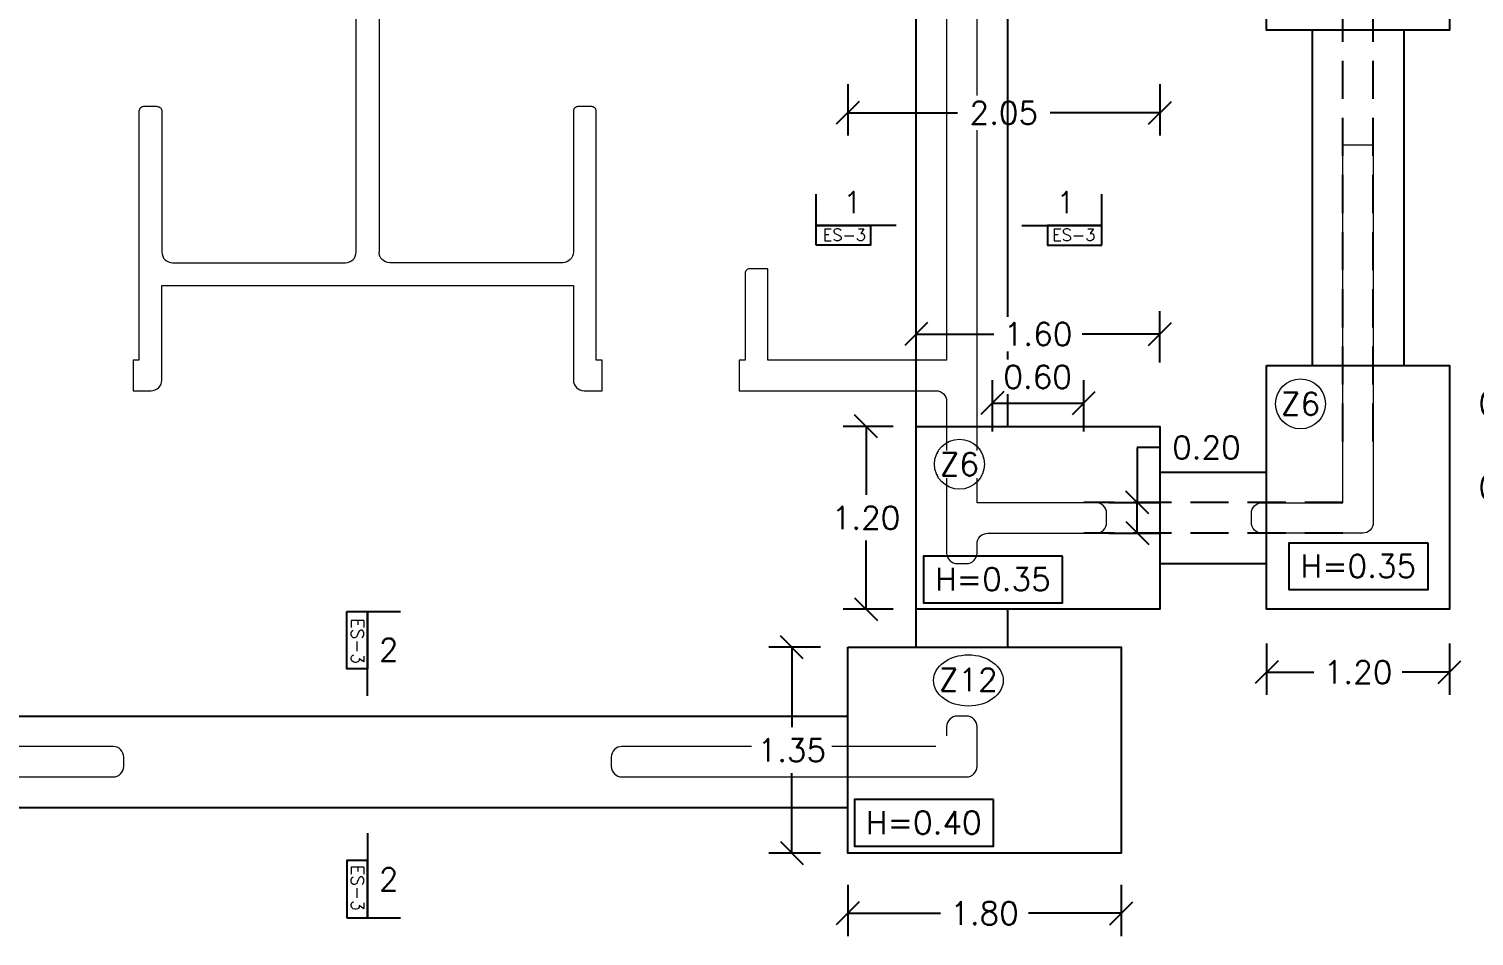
# Model space of a CAD drawing. Header units: metres. Extents: x -25 to 234, y -27 to 52.
# Drawn here: x 94.73 to 104.21, y -23.04 to -17.09 of the extents above; entities that cross this region are included whole.
import ezdxf

# ---------------------------------------------------------------- set-up
doc = ezdxf.new("R2010")
doc.units = ezdxf.units.M
doc.header["$LTSCALE"] = 0.1
doc.header["$MEASUREMENT"] = 0
doc.header["$PDMODE"] = 66
doc.linetypes.add('CONTINUA', pattern=[0])
doc.linetypes.add('HIDDEN', pattern=[0.375, 0.25, -0.125])
doc.layers.add('0-S-GRID-IDEN', color=1, linetype='Continuous', lineweight=9)
doc.layers.add('A-WALL', color=7, linetype='Continuous', lineweight=5)
for name, color, linetype in [('DIMENSIONES', 7, 'Continuous'), ('DIMTEXTO', 4, 'Continuous'), ('HATCH', 8, 'Continuous'), ('TEXTOS', 4, 'Continuous'), ('VIGAS', 1, 'HIDDEN'), ('ZAPATAS', 6, 'Continuous')]:
    doc.layers.add(name, color=color, linetype=linetype)
doc.styles.add('SMPLEX', font='simplex.shx')
doc.dimstyles.new('DIM-75', dxfattribs={"dimscale": 0.75, "dimtxt": 0.2, "dimasz": 0.2, "dimexe": 0.2, "dimexo": 0.2, "dimgap": 0.1, "dimtad": 0, "dimtih": 1, "dimtoh": 1, "dimzin": 0, "dimdsep": 46, "dimtxsty": 'SMPLEX', "dimblk1": 'OBLIQUE', "dimblk2": 'OBLIQUE', "dimsah": 1, "dimcen": 0.2, "dimclrd": 4, "dimclre": 4, "dimclrt": 4, "dimadec": 0, "dimazin": 0, "dimtfac": 1, "dimtmove": 1, "dimatfit": 3, "dimldrblk": 'OPEN30', "dimfxl": 0.25, "dimfxlon": 1, "dimtfill": 1, "dimtolj": 1, "dimtzin": 0, "dimarcsym": 0})

# ---------------------------------------------------------------- blocks, each defined once
blk = doc.blocks.new('A$C2bbc346b')
at = {"layer": 'A-WALL', "color": 8}
for points in [[(7.8, -13.8591), (7.8, -17.254), (6.6271, -17.254), (6.6271, -16.654), (6.5071, -16.654, 0.414214), (6.4771, -16.684), (6.4771, -17.254), (6.4389, -17.254), (6.4389, -17.454), (7.73, -17.454, -0.414214), (7.8, -17.524), (7.8, -18.5191, 0.414214), (7.87, -18.5891), (7.93, -18.5891, 0.414214), (8, -18.5191), (8, -18.4591, -0.414214), (8.07, -18.3891), (8.78, -18.3891, 0.414214), (8.85, -18.3191), (8.85, -18.2591, 0.414214), (8.78, -18.1891), (8, -18.1891), (8, -14.1891)], [(2.62, -15.5891, -0.414214), (2.65, -15.6191), (2.65, -16.5441, 0.414214), (2.72, -16.6141), (3.855, -16.6141, 0.414214), (3.925, -16.5441), (3.925, -13.8591, 0.414214), (3.855, -13.7891)], [(7.73, -13.7891), (5.5707, -13.7891, 0.414214), (5.5007, -13.8591), (5.5007, -14.7591, -0.414214), (5.4707, -14.7891), (5.3807, -14.7891, -0.414214), (5.3507, -14.7591), (5.3507, -13.8591, 0.414214), (5.2807, -13.7891), (4.145, -13.7891, 0.414214), (4.075, -13.8591), (4.075, -16.5441)], [(2.62, -15.5891), (2.53, -15.5891, 0.414214), (2.5, -15.6191), (2.5, -17.254), (2.4618, -17.254), (2.4618, -17.454), (2.58, -17.454, 0.414214), (2.65, -17.384), (2.65, -16.7641)], [(2.65, -16.7641), (5.3507, -16.7641), (5.3507, -17.384, 0.414214), (5.4207, -17.454), (5.5389, -17.454), (5.5389, -17.254), (5.5007, -17.254), (5.5007, -15.6191, 0.414214), (5.4707, -15.5891), (5.3807, -15.5891, 0.414214), (5.3507, -15.6191), (5.3507, -16.5441, -0.414214), (5.2807, -16.6141), (4.145, -16.6141, -0.414214), (4.075, -16.5441)], [(10.2, -18.1891), (10.4, -18.1891), (10.4, -15.8391), (10.6, -15.8391), (10.6, -18.3191, -0.414214), (10.53, -18.3891), (9.87, -18.3891, -0.414214), (9.8, -18.3191), (9.8, -18.2591, -0.414214), (9.87, -18.1891), (10.4, -18.1891), (10.4, -16.5555)], [(7.73, -19.7891), (5.6695, -19.7891, 0.414214), (5.5995, -19.8591), (5.5995, -19.9191, 0.414214), (5.6695, -19.9891), (7.93, -19.9891, 0.414214), (8, -19.9191), (8, -19.6591, 0.414214), (7.93, -19.5891), (7.87, -19.5891, 0.414214), (7.8, -19.6591), (7.8, -19.7191)], [(0.07, -19.9891), (2.33, -19.9891, 0.414213), (2.4, -19.9191), (2.4, -19.8591, 0.414214), (2.33, -19.7891), (1.2486, -19.7891)]]:
    blk.add_lwpolyline(points, format="xyb", dxfattribs=at)
blk = doc.blocks.new('_Oblique')
at = {"color": 0, "linetype": 'ByBlock', "lineweight": -2}
blk.add_line((-0.5, -0.5), (0.5, 0.5), dxfattribs=at)
blk = doc.blocks.new('*D413')
at = {"layer": 'Defpoints', "color": 0, "linetype": 'CONTINUA', "transparency": 16777216}
for p in [(102.8491, -20.895), (104.0491, -20.895), (104.0491, -21.3077)]:
    blk.add_point(p, dxfattribs=at)
at = {"layer": 'DIMENSIONES', "color": 4, "linetype": 'CONTINUA', "lineweight": -2, "transparency": 16777216}
for p, q in [((102.8491, -21.1202), (102.8491, -21.4577)), ((104.0491, -21.1202), (104.0491, -21.4577)), ((102.8491, -21.3077), (103.1598, -21.3077)), ((104.0491, -21.3077), (103.7384, -21.3077))]:
    blk.add_line(p, q, dxfattribs=at)
at = {"layer": 'DIMENSIONES', "color": 4, "linetype": 'CONTINUA', "lineweight": -2, "transparency": 16777216, "xscale": 0.15, "yscale": 0.15, "zscale": 0.15, "rotation": 180}
blk.add_blockref('_Oblique', (102.8491, -21.3077), dxfattribs=at)
at = {"layer": 'DIMENSIONES', "color": 4, "linetype": 'CONTINUA', "lineweight": -2, "transparency": 16777216, "xscale": 0.15, "yscale": 0.15, "zscale": 0.15}
blk.add_blockref('_Oblique', (104.0491, -21.3077), dxfattribs=at)
at = {"layer": 'DIMENSIONES', "color": 4, "linetype": 'CONTINUA', "transparency": 16777216, "insert": (103.4491, -21.3077), "char_height": 0.15, "attachment_point": 5, "style": 'SMPLEX', "bg_fill": 3, "box_fill_scale": 1.25, "bg_fill_color": 256, "bg_fill_true_color": 13158600, "bg_fill_transparency": 0}
blk.add_mtext('\\A1;1.20', dxfattribs=at)
blk = doc.blocks.new('_Open30')
at = {"layer": 'DIMTEXTO', "color": 0, "lineweight": -2}
for p, q in [((-1, 0.268), (0, 0)), ((0, 0), (-1, -0.268)), ((0, 0), (-1, 0))]:
    blk.add_line(p, q, dxfattribs=at)
blk = doc.blocks.new('*D414')
at = {"layer": 'Defpoints', "color": 0, "linetype": 'CONTINUA', "transparency": 16777216}
for p in [(104.0491, -19.295), (105.0224, -19.295), (104.0491, -20.895)]:
    blk.add_point(p, dxfattribs=at)
at = {"layer": 'DIMENSIONES', "color": 4, "linetype": 'CONTINUA', "lineweight": -2, "transparency": 16777216}
for p, q in [((104.8349, -19.295), (105.1724, -19.295)), ((105.0224, -19.295), (105.0224, -19.945)), ((105.0224, -20.895), (105.0224, -20.245)), ((104.8349, -20.895), (105.1724, -20.895))]:
    blk.add_line(p, q, dxfattribs=at)
at = {"layer": 'DIMENSIONES', "color": 4, "linetype": 'CONTINUA', "lineweight": -2, "transparency": 16777216, "xscale": 0.15, "yscale": 0.15, "zscale": 0.15}
for p, rotation in [((105.0224, -19.295), 90), ((105.0224, -20.895), 270)]:
    blk.add_blockref('_Oblique', p, dxfattribs=dict(at, rotation=rotation))
at = {"layer": 'DIMENSIONES', "color": 4, "linetype": 'CONTINUA', "transparency": 16777216, "insert": (105.0224, -20.095), "char_height": 0.15, "attachment_point": 5, "style": 'SMPLEX', "bg_fill": 3, "box_fill_scale": 1.25, "bg_fill_color": 256, "bg_fill_true_color": 13158600, "bg_fill_transparency": 0}
blk.add_mtext('\\A1;1.60', dxfattribs=at)
blk = doc.blocks.new('*D508')
at = {"layer": 'Defpoints', "color": 0, "linetype": 'CONTINUA', "transparency": 16777216}
for p in [(101.6491, -19.5419), (101.0491, -20.396), (101.6491, -20.396)]:
    blk.add_point(p, dxfattribs=at)
at = {"layer": 'DIMENSIONES', "color": 4, "linetype": 'CONTINUA', "lineweight": -2, "transparency": 16777216}
for p, q in [((101.0491, -19.7294), (101.0491, -19.3919)), ((101.6491, -19.7294), (101.6491, -19.3919)), ((101.0491, -19.5419), (101.6491, -19.5419))]:
    blk.add_line(p, q, dxfattribs=at)
at = {"layer": 'DIMENSIONES', "color": 4, "linetype": 'CONTINUA', "transparency": 16777216, "insert": (101.3463, -19.3704), "char_height": 0.15, "attachment_point": 5, "style": 'SMPLEX', "bg_fill": 3, "box_fill_scale": 1.25, "bg_fill_color": 256, "bg_fill_true_color": 13158600, "bg_fill_transparency": 0}
blk.add_mtext('\\A1;0.60', dxfattribs=at)
at = {"layer": 'DIMENSIONES', "color": 4, "linetype": 'CONTINUA', "lineweight": -2, "transparency": 16777216, "xscale": 0.15, "yscale": 0.15, "zscale": 0.15, "rotation": 180}
blk.add_blockref('_Oblique', (101.0491, -19.5419), dxfattribs=at)
at = {"layer": 'DIMENSIONES', "color": 4, "linetype": 'CONTINUA', "lineweight": -2, "transparency": 16777216, "xscale": 0.15, "yscale": 0.15, "zscale": 0.15}
blk.add_blockref('_Oblique', (101.6491, -19.5419), dxfattribs=at)
blk = doc.blocks.new('*D509')
at = {"layer": 'Defpoints', "color": 0, "linetype": 'CONTINUA', "transparency": 16777216}
for p in [(101.6491, -20.195), (102.0001, -20.195), (101.0491, -20.395)]:
    blk.add_point(p, dxfattribs=at)
at = {"layer": 'DIMENSIONES', "color": 4, "linetype": 'CONTINUA', "lineweight": -2, "transparency": 16777216}
for p, q in [((102.1501, -19.8338), (102.0001, -19.8338)), ((102.0001, -19.8338), (102.0001, -20.195)), ((101.8126, -20.195), (102.1501, -20.195)), ((102.0001, -20.395), (102.0001, -20.195)), ((101.8126, -20.395), (102.1501, -20.395))]:
    blk.add_line(p, q, dxfattribs=at)
at = {"layer": 'DIMENSIONES', "color": 4, "linetype": 'CONTINUA', "lineweight": -2, "transparency": 16777216, "xscale": 0.15, "yscale": 0.15, "zscale": 0.15}
for p, rotation in [((102.0001, -20.195), 90), ((102.0001, -20.395), 270)]:
    blk.add_blockref('_Oblique', p, dxfattribs=dict(at, rotation=rotation))
at = {"layer": 'DIMENSIONES', "color": 4, "linetype": 'CONTINUA', "transparency": 16777216, "insert": (102.4537, -19.8338), "char_height": 0.15, "attachment_point": 5, "style": 'SMPLEX', "bg_fill": 3, "box_fill_scale": 1.25, "bg_fill_color": 256, "bg_fill_true_color": 13158600, "bg_fill_transparency": 0}
blk.add_mtext('\\A1;0.20', dxfattribs=at)
blk = doc.blocks.new('*D510')
at = {"layer": 'Defpoints', "color": 0, "linetype": 'CONTINUA', "transparency": 16777216}
for p in [(102.1491, -19.0891), (100.5491, -20.895), (102.1491, -20.895)]:
    blk.add_point(p, dxfattribs=at)
at = {"layer": 'DIMENSIONES', "color": 4, "linetype": 'CONTINUA', "lineweight": -2, "transparency": 16777216}
for p, q in [((100.5491, -19.2766), (100.5491, -18.9391)), ((102.1491, -19.2766), (102.1491, -18.9391)), ((100.5491, -19.0891), (101.0598, -19.0891)), ((102.1491, -19.0891), (101.6384, -19.0891))]:
    blk.add_line(p, q, dxfattribs=at)
at = {"layer": 'DIMENSIONES', "color": 4, "linetype": 'CONTINUA', "lineweight": -2, "transparency": 16777216, "xscale": 0.15, "yscale": 0.15, "zscale": 0.15, "rotation": 180}
blk.add_blockref('_Oblique', (100.5491, -19.0891), dxfattribs=at)
at = {"layer": 'DIMENSIONES', "color": 4, "linetype": 'CONTINUA', "lineweight": -2, "transparency": 16777216, "xscale": 0.15, "yscale": 0.15, "zscale": 0.15}
blk.add_blockref('_Oblique', (102.1491, -19.0891), dxfattribs=at)
at = {"layer": 'DIMENSIONES', "color": 4, "linetype": 'CONTINUA', "transparency": 16777216, "insert": (101.3491, -19.0891), "char_height": 0.15, "attachment_point": 5, "style": 'SMPLEX', "bg_fill": 3, "box_fill_scale": 1.25, "bg_fill_color": 256, "bg_fill_true_color": 13158600, "bg_fill_transparency": 0}
blk.add_mtext('\\A1;1.60', dxfattribs=at)
blk = doc.blocks.new('*D511')
at = {"layer": 'Defpoints', "color": 0, "linetype": 'CONTINUA', "transparency": 16777216}
for p in [(100.22, -19.695), (100.5491, -19.695), (100.5491, -20.895)]:
    blk.add_point(p, dxfattribs=at)
at = {"layer": 'DIMENSIONES', "color": 4, "linetype": 'CONTINUA', "lineweight": -2, "transparency": 16777216}
for p, q in [((100.3991, -19.695), (100.07, -19.695)), ((100.22, -19.695), (100.22, -20.145)), ((100.22, -20.895), (100.22, -20.445)), ((100.3991, -20.895), (100.07, -20.895))]:
    blk.add_line(p, q, dxfattribs=at)
at = {"layer": 'DIMENSIONES', "color": 4, "linetype": 'CONTINUA', "lineweight": -2, "transparency": 16777216, "xscale": 0.15, "yscale": 0.15, "zscale": 0.15}
for p, rotation in [((100.22, -19.695), 90), ((100.22, -20.895), 270)]:
    blk.add_blockref('_Oblique', p, dxfattribs=dict(at, rotation=rotation))
at = {"layer": 'DIMENSIONES', "color": 4, "linetype": 'CONTINUA', "transparency": 16777216, "insert": (100.22, -20.295), "char_height": 0.15, "attachment_point": 5, "style": 'SMPLEX', "bg_fill": 3, "box_fill_scale": 1.25, "bg_fill_color": 256, "bg_fill_true_color": 13158600, "bg_fill_transparency": 0}
blk.add_mtext('\\A1;1.20', dxfattribs=at)
blk = doc.blocks.new('*D513')
at = {"layer": 'Defpoints', "color": 0, "linetype": 'CONTINUA', "transparency": 16777216}
for p in [(100.0997, -16.695), (102.1491, -16.695), (102.1491, -17.6366)]:
    blk.add_point(p, dxfattribs=at)
at = {"layer": 'DIMENSIONES', "color": 4, "linetype": 'CONTINUA', "lineweight": -2, "transparency": 16777216}
for p, q in [((100.0997, -17.4491), (100.0997, -17.7866)), ((102.1491, -17.4491), (102.1491, -17.7866)), ((100.0997, -17.6366), (100.8208, -17.6366)), ((102.1491, -17.6366), (101.428, -17.6366))]:
    blk.add_line(p, q, dxfattribs=at)
at = {"layer": 'DIMENSIONES', "color": 4, "linetype": 'CONTINUA', "lineweight": -2, "transparency": 16777216, "xscale": 0.15, "yscale": 0.15, "zscale": 0.15, "rotation": 180}
blk.add_blockref('_Oblique', (100.0997, -17.6366), dxfattribs=at)
at = {"layer": 'DIMENSIONES', "color": 4, "linetype": 'CONTINUA', "lineweight": -2, "transparency": 16777216, "xscale": 0.15, "yscale": 0.15, "zscale": 0.15}
blk.add_blockref('_Oblique', (102.1491, -17.6366), dxfattribs=at)
at = {"layer": 'DIMENSIONES', "color": 4, "linetype": 'CONTINUA', "transparency": 16777216, "insert": (101.1244, -17.6366), "char_height": 0.15, "attachment_point": 5, "style": 'SMPLEX', "bg_fill": 3, "box_fill_scale": 1.25, "bg_fill_color": 256, "bg_fill_true_color": 13158600, "bg_fill_transparency": 0}
blk.add_mtext('\\A1;2.05', dxfattribs=at)
blk = doc.blocks.new('*D515')
at = {"layer": 'Defpoints', "color": 0, "linetype": 'CONTINUA', "transparency": 16777216}
for p in [(99.7332, -21.145), (100.0997, -21.145), (100.0997, -22.495)]:
    blk.add_point(p, dxfattribs=at)
at = {"layer": 'DIMENSIONES', "color": 4, "linetype": 'CONTINUA', "lineweight": -2, "transparency": 16777216}
for p, q in [((99.9207, -21.145), (99.5832, -21.145)), ((99.7332, -21.145), (99.7332, -21.67)), ((99.7332, -22.495), (99.7332, -21.97)), ((99.9207, -22.495), (99.5832, -22.495))]:
    blk.add_line(p, q, dxfattribs=at)
at = {"layer": 'DIMENSIONES', "color": 4, "linetype": 'CONTINUA', "lineweight": -2, "transparency": 16777216, "xscale": 0.15, "yscale": 0.15, "zscale": 0.15}
for p, rotation in [((99.7332, -21.145), 90), ((99.7332, -22.495), 270)]:
    blk.add_blockref('_Oblique', p, dxfattribs=dict(at, rotation=rotation))
at = {"layer": 'DIMENSIONES', "color": 4, "linetype": 'CONTINUA', "transparency": 16777216, "insert": (99.7332, -21.82), "char_height": 0.15, "attachment_point": 5, "style": 'SMPLEX', "bg_fill": 3, "box_fill_scale": 1.25, "bg_fill_color": 256, "bg_fill_true_color": 13158600, "bg_fill_transparency": 0}
blk.add_mtext('\\A1;1.35', dxfattribs=at)
blk = doc.blocks.new('*D516')
at = {"layer": 'Defpoints', "color": 0, "linetype": 'CONTINUA', "transparency": 16777216}
for p in [(100.0997, -22.495), (101.8952, -22.495), (101.8952, -22.8904)]:
    blk.add_point(p, dxfattribs=at)
at = {"layer": 'DIMENSIONES', "color": 4, "linetype": 'CONTINUA', "lineweight": -2, "transparency": 16777216}
for p, q in [((100.0997, -22.7029), (100.0997, -23.0404)), ((101.8952, -22.7029), (101.8952, -23.0404)), ((100.0997, -22.8904), (100.7082, -22.8904)), ((101.8952, -22.8904), (101.2867, -22.8904))]:
    blk.add_line(p, q, dxfattribs=at)
at = {"layer": 'DIMENSIONES', "color": 4, "linetype": 'CONTINUA', "lineweight": -2, "transparency": 16777216, "xscale": 0.15, "yscale": 0.15, "zscale": 0.15, "rotation": 180}
blk.add_blockref('_Oblique', (100.0997, -22.8904), dxfattribs=at)
at = {"layer": 'DIMENSIONES', "color": 4, "linetype": 'CONTINUA', "lineweight": -2, "transparency": 16777216, "xscale": 0.15, "yscale": 0.15, "zscale": 0.15}
blk.add_blockref('_Oblique', (101.8952, -22.8904), dxfattribs=at)
at = {"layer": 'DIMENSIONES', "color": 4, "linetype": 'CONTINUA', "transparency": 16777216, "insert": (100.9975, -22.8904), "char_height": 0.15, "attachment_point": 5, "style": 'SMPLEX', "bg_fill": 3, "box_fill_scale": 1.25, "bg_fill_color": 256, "bg_fill_true_color": 13158600, "bg_fill_transparency": 0}
blk.add_mtext('\\A1;1.80', dxfattribs=at)
blk = doc.blocks.new('*D560')
at = {"layer": 'Defpoints', "color": 0, "linetype": 'CONTINUA', "transparency": 16777216}
for p in [(103.5491, -19.795), (104.4647, -19.795), (103.5491, -20.395)]:
    blk.add_point(p, dxfattribs=at)
at = {"layer": 'DIMENSIONES', "color": 4, "linetype": 'CONTINUA', "lineweight": -2, "transparency": 16777216}
for p, q in [((104.2772, -19.795), (104.6147, -19.795)), ((104.4647, -19.795), (104.4647, -19.945)), ((104.4647, -20.395), (104.4647, -20.245)), ((104.2772, -20.395), (104.6147, -20.395))]:
    blk.add_line(p, q, dxfattribs=at)
at = {"layer": 'DIMENSIONES', "color": 4, "linetype": 'CONTINUA', "lineweight": -2, "transparency": 16777216, "xscale": 0.15, "yscale": 0.15, "zscale": 0.15}
for p, rotation in [((104.4647, -19.795), 90), ((104.4647, -20.395), 270)]:
    blk.add_blockref('_Oblique', p, dxfattribs=dict(at, rotation=rotation))
at = {"layer": 'DIMENSIONES', "color": 4, "linetype": 'CONTINUA', "transparency": 16777216, "insert": (104.4647, -20.095), "char_height": 0.15, "attachment_point": 5, "style": 'SMPLEX', "bg_fill": 3, "box_fill_scale": 1.25, "bg_fill_color": 256, "bg_fill_true_color": 13158600, "bg_fill_transparency": 0}
blk.add_mtext('\\A1;0.60', dxfattribs=at)
blk = doc.blocks.new('*D561')
at = {"layer": 'Defpoints', "color": 0, "linetype": 'CONTINUA', "transparency": 16777216}
for p in [(103.5491, -19.295), (104.4647, -19.295), (103.5491, -19.795)]:
    blk.add_point(p, dxfattribs=at)
at = {"layer": 'DIMENSIONES', "color": 4, "linetype": 'CONTINUA', "lineweight": -2, "transparency": 16777216}
for p, q in [((104.2772, -19.295), (104.6147, -19.295)), ((104.4647, -19.295), (104.4647, -19.395)), ((104.4647, -19.795), (104.4647, -19.695)), ((104.2772, -19.795), (104.6147, -19.795))]:
    blk.add_line(p, q, dxfattribs=at)
at = {"layer": 'DIMENSIONES', "color": 4, "linetype": 'CONTINUA', "lineweight": -2, "transparency": 16777216, "xscale": 0.15, "yscale": 0.15, "zscale": 0.15}
for p, rotation in [((104.4647, -19.295), 90), ((104.4647, -19.795), 270)]:
    blk.add_blockref('_Oblique', p, dxfattribs=dict(at, rotation=rotation))
at = {"layer": 'DIMENSIONES', "color": 4, "linetype": 'CONTINUA', "transparency": 16777216, "insert": (104.4647, -19.545), "char_height": 0.15, "attachment_point": 5, "style": 'SMPLEX', "bg_fill": 3, "box_fill_scale": 1.25, "bg_fill_color": 256, "bg_fill_true_color": 13158600, "bg_fill_transparency": 0}
blk.add_mtext('\\A1;0.50', dxfattribs=at)

msp = doc.modelspace()

# ---------------------------------------------------------------- linework, layer by layer
at = {"layer": 'DIMTEXTO', "color": 4}
for points in [[(103.9081, -20.4606), (102.9957, -20.4606), (102.9957, -20.7662), (103.9081, -20.7662)], [(101.5096, -20.5471), (100.5972, -20.5471), (100.5972, -20.8527), (101.5096, -20.8527)]]:
    msp.add_lwpolyline(points, close=True, dxfattribs=at)
at = {"layer": 'TEXTOS', "color": 6, "linetype": 'Continuous', "ltscale": 0.01}
for p, q in [((99.8926, -18.5056), (99.8926, -18.1709)), ((101.7681, -18.5056), (101.7681, -18.1709)), ((96.812, -20.9093), (97.1655, -20.9093)), ((96.812, -22.9198), (97.1655, -22.9198))]:
    msp.add_line(p, q, dxfattribs=at)
at = {"layer": 'TEXTOS', "color": 5, "linetype": 'Continuous', "ltscale": 0.01}
for p, q in [((100.4173, -18.3768), (99.8926, -18.3768)), ((101.2434, -18.3768), (101.7681, -18.3768)), ((96.9481, -21.4635), (96.9481, -20.9093)), ((96.9481, -22.3656), (96.9481, -22.9198))]:
    msp.add_line(p, q, dxfattribs=at)
at = {"layer": 'TEXTOS', "color": 8, "linetype": 'Continuous', "ltscale": 0.01}
for points in [[(99.8926, -18.5056), (99.8926, -18.3768), (100.2486, -18.3768), (100.2486, -18.5056)], [(101.7681, -18.5056), (101.7681, -18.3768), (101.4121, -18.3768), (101.4121, -18.5056)], [(96.812, -20.9093), (96.9481, -20.9093), (96.9481, -21.2853), (96.812, -21.2853)], [(96.812, -22.9198), (96.9481, -22.9198), (96.9481, -22.5438), (96.812, -22.5438)]]:
    msp.add_lwpolyline(points, close=True, dxfattribs=at)
at = {"layer": 'VIGAS', "ltscale": 10}
for p, q in [((103.3491, -19.795), (103.3491, -16.595)), ((103.5491, -19.795), (103.5491, -16.595)), ((103.3491, -20.195), (101.6491, -20.195)), ((103.3491, -20.395), (101.6491, -20.395))]:
    msp.add_line(p, q, dxfattribs=at)
at = {"layer": 'ZAPATAS', "lineweight": 25}
for p, q in [((103.1491, -19.295), (103.1491, -17.095)), ((103.7491, -17.095), (103.7491, -19.295)), ((102.1491, -20.595), (102.8491, -20.595)), ((101.1491, -20.895), (101.1491, -21.145)), ((93.7984, -21.596), (100.0997, -21.596)), ((93.7984, -22.196), (100.0997, -22.196))]:
    msp.add_line(p, q, dxfattribs=at)
for points in [[(102.8491, -15.495), (104.0491, -15.495), (104.0491, -17.095), (102.8491, -17.095)], [(102.8491, -19.295), (104.0491, -19.295), (104.0491, -20.895), (102.8491, -20.895)], [(100.0997, -21.145), (101.8952, -21.145), (101.8952, -22.495), (100.0997, -22.495)]]:
    msp.add_lwpolyline(points, close=True, dxfattribs=at)

# ---------------------------------------------------------------- block references
at = {"layer": 'HATCH', "ltscale": 0.2}
msp.add_blockref('A$C2bbc346b', (92.9491, -2.0069), dxfattribs=at)

# ---------------------------------------------------------------- texts
at = {"layer": 'DIMTEXTO', "color": 4, "lineweight": -3, "insert": (97.088, -22.668), "char_height": 0.15, "attachment_point": 5, "style": 'SMPLEX', "bg_fill": 3, "box_fill_scale": 1.1, "bg_fill_color": 256, "bg_fill_true_color": 13158600, "bg_fill_transparency": 0}
msp.add_mtext('2', dxfattribs=at)
at = {"layer": 'TEXTOS', "color": 4, "ltscale": 0.5, "char_height": 0.0781, "attachment_point": 5, "style": 'SMPLEX'}
for insert in [(100.0777, -18.4378), (101.583, -18.4378)]:
    msp.add_mtext('ES-3', dxfattribs=dict(at, insert=insert))
at = {"layer": 'TEXTOS', "color": 4, "ltscale": 0.5, "char_height": 0.0825, "attachment_point": 5, "rotation": 270, "style": 'SMPLEX'}
for insert in [(96.8836, -21.1048), (96.8836, -22.7243)]:
    msp.add_mtext('ES-3', dxfattribs=dict(at, insert=insert))

# ---------------------------------------------------------------- next in the draw order: texts
at = {"layer": 'DIMTEXTO', "color": 4, "lineweight": -3, "attachment_point": 5, "style": 'SMPLEX', "bg_fill": 3, "box_fill_scale": 1.1, "bg_fill_color": 256, "bg_fill_true_color": 13158600, "bg_fill_transparency": 0}
for s, insert, char_height in [('1', (100.1313, -18.225), 0.142), ('1', (101.5294, -18.225), 0.142), ('2', (97.088, -21.1612), 0.15)]:
    msp.add_mtext(s, dxfattribs=dict(at, insert=insert, char_height=char_height))
at = {"layer": 'DIMTEXTO', "color": 4, "char_height": 0.15, "attachment_point": 5, "rotation": 0, "style": 'SMPLEX', "bg_fill": 3, "box_fill_scale": 1.1, "bg_fill_color": 256, "bg_fill_true_color": 13158600, "bg_fill_transparency": 0}
for s, insert in [('\\A1;Z6', (103.0712, -19.5471)), ('\\A1;H=0.35', (103.4512, -20.6116))]:
    msp.add_mtext(s, dxfattribs=dict(at, insert=insert))
at = {"layer": 'DIMTEXTO', "color": 4, "insert": (100.8909, -21.3584), "char_height": 0.15, "width": 0.188154, "attachment_point": 5, "rotation": 0, "style": 'SMPLEX', "bg_fill": 3, "box_fill_scale": 1.1, "bg_fill_color": 256, "bg_fill_true_color": 13158600, "bg_fill_transparency": 0}
msp.add_mtext('\\A1;Z12', dxfattribs=at)

# ---------------------------------------------------------------- next in the draw order: dimensions: what is measured, and where the dimension line sits
at = {"layer": 'DIMENSIONES', "linetype": 'CONTINUA'}
for base, p1, p2, picture, middle in [((102.1491, -17.6366), (100.0997, -16.695), (102.1491, -16.695), '*D513', (101.1244, -17.6366)), ((104.0491, -21.3077), (102.8491, -20.895), (104.0491, -20.895), '*D413', (103.4491, -21.3077))]:
    dim = msp.add_linear_dim(base=base, p1=p1, p2=p2, dimstyle='DIM-75', dxfattribs=at)
    dim.commit()
    dim.dimension.update_dxf_attribs({"geometry": picture, "text_midpoint": middle})
dim = msp.add_linear_dim(base=(102.0001, -20.195), p1=(101.0491, -20.395), p2=(101.6491, -20.195), angle=90, dimstyle='DIM-75', dxfattribs=at)
dim.commit()
dim.dimension.update_dxf_attribs({"geometry": '*D509', "text_midpoint": (102.1894, -19.8338), "dimtype": 160})
dim = msp.add_linear_dim(base=(99.7332, -21.145), p1=(100.0997, -22.495), p2=(100.0997, -21.145), angle=90, dimstyle='DIM-75', dxfattribs=at)
dim.commit()
dim.dimension.update_dxf_attribs({"geometry": '*D515', "text_midpoint": (99.7332, -21.82)})

# ---------------------------------------------------------------- next in the draw order: linework, layer by layer
at = {"layer": '0-S-GRID-IDEN'}
msp.add_circle((103.0712, -19.5471), 0.164, dxfattribs=at)
msp.add_ellipse((100.8917, -21.3626), major_axis=(0.2285, 0), ratio=0.736432, dxfattribs=at)
at = {"layer": 'ZAPATAS', "lineweight": 25}
for p, q in [((101.1491, -16.695), (101.1491, -19.695)), ((102.1491, -19.995), (102.8491, -19.995))]:
    msp.add_line(p, q, dxfattribs=at)
msp.add_lwpolyline([(100.5491, -19.695), (102.1491, -19.695), (102.1491, -20.895), (100.5491, -20.895)], close=True, dxfattribs=at)

# ---------------------------------------------------------------- next in the draw order: dimensions: what is measured, and where the dimension line sits
at = {"layer": 'DIMENSIONES', "linetype": 'CONTINUA'}
dim = msp.add_linear_dim(base=(105.0224, -19.295), p1=(104.0491, -20.895), p2=(104.0491, -19.295), angle=90, dimstyle='DIM-75', dxfattribs=at)
dim.commit()
dim.dimension.update_dxf_attribs({"geometry": '*D414', "text_midpoint": (105.0224, -20.095)})
dim = msp.add_linear_dim(base=(101.8952, -22.8904), p1=(100.0997, -22.495), p2=(101.8952, -22.495), dimstyle='DIM-75', dxfattribs=at)
dim.commit()
dim.dimension.update_dxf_attribs({"geometry": '*D516', "text_midpoint": (100.9975, -22.8904)})

# ---------------------------------------------------------------- next in the draw order: linework, layer by layer
at = {"layer": 'DIMTEXTO', "color": 4}
msp.add_lwpolyline([(101.0562, -22.1443), (100.1438, -22.1443), (100.1438, -22.4498), (101.0562, -22.4498)], close=True, dxfattribs=at)

# ---------------------------------------------------------------- next in the draw order: texts
at = {"layer": 'DIMTEXTO', "color": 4, "char_height": 0.15, "attachment_point": 5, "rotation": 0, "style": 'SMPLEX', "bg_fill": 3, "box_fill_scale": 1.1, "bg_fill_color": 256, "bg_fill_true_color": 13158600, "bg_fill_transparency": 0}
for s, insert in [('\\A1;Z6', (100.8327, -19.9435)), ('\\A1;H=0.35', (101.0527, -20.6981))]:
    msp.add_mtext(s, dxfattribs=dict(at, insert=insert))

# ---------------------------------------------------------------- next in the draw order: dimensions: what is measured, and where the dimension line sits
at = {"layer": 'DIMENSIONES', "linetype": 'CONTINUA'}
for base, p1, p2, picture, middle in [((100.22, -19.695), (100.5491, -20.895), (100.5491, -19.695), '*D511', (100.22, -20.295)), ((104.4647, -19.795), (103.5491, -20.395), (103.5491, -19.795), '*D560', (104.4647, -20.095))]:
    dim = msp.add_linear_dim(base=base, p1=p1, p2=p2, angle=90, dimstyle='DIM-75', dxfattribs=at)
    dim.commit()
    dim.dimension.update_dxf_attribs({"geometry": picture, "text_midpoint": middle})

# ---------------------------------------------------------------- next in the draw order: linework, layer by layer
at = {"layer": '0-S-GRID-IDEN'}
msp.add_circle((100.8327, -19.9435), 0.164, dxfattribs=at)
at = {"layer": 'ZAPATAS', "lineweight": 25}
msp.add_line((100.5491, -21.145), (100.5491, -16.695), dxfattribs=at)

# ---------------------------------------------------------------- next in the draw order: texts
at = {"layer": 'DIMTEXTO', "color": 4, "insert": (100.5994, -22.2953), "char_height": 0.15, "attachment_point": 5, "rotation": 0, "style": 'SMPLEX', "bg_fill": 3, "box_fill_scale": 1.1, "bg_fill_color": 256, "bg_fill_true_color": 13158600, "bg_fill_transparency": 0}
msp.add_mtext('\\A1;H=0.40', dxfattribs=at)

# ---------------------------------------------------------------- next in the draw order: dimensions: what is measured, and where the dimension line sits
at = {"layer": 'DIMENSIONES', "linetype": 'CONTINUA'}
dim = msp.add_linear_dim(base=(104.4647, -19.295), p1=(103.5491, -19.795), p2=(103.5491, -19.295), angle=90, dimstyle='DIM-75', dxfattribs=at)
dim.commit()
dim.dimension.update_dxf_attribs({"geometry": '*D561', "text_midpoint": (104.4647, -19.545)})

# ---------------------------------------------------------------- next in the draw order: dimensions: what is measured, and where the dimension line sits
dim = msp.add_linear_dim(base=(102.1491, -19.0891), p1=(100.5491, -20.895), p2=(102.1491, -20.895), dimstyle='DIM-75', dxfattribs=at)
dim.commit()
dim.dimension.update_dxf_attribs({"geometry": '*D510', "text_midpoint": (101.3491, -19.0891)})

# ---------------------------------------------------------------- next in the draw order: dimensions: what is measured, and where the dimension line sits
dim = msp.add_linear_dim(base=(101.6491, -19.5419), p1=(101.0491, -20.396), p2=(101.6491, -20.396), dimstyle='DIM-75', dxfattribs=at)
dim.commit()
dim.dimension.update_dxf_attribs({"geometry": '*D508', "text_midpoint": (101.3463, -19.3704), "dimtype": 160})

doc.saveas('drawing.dxf')
